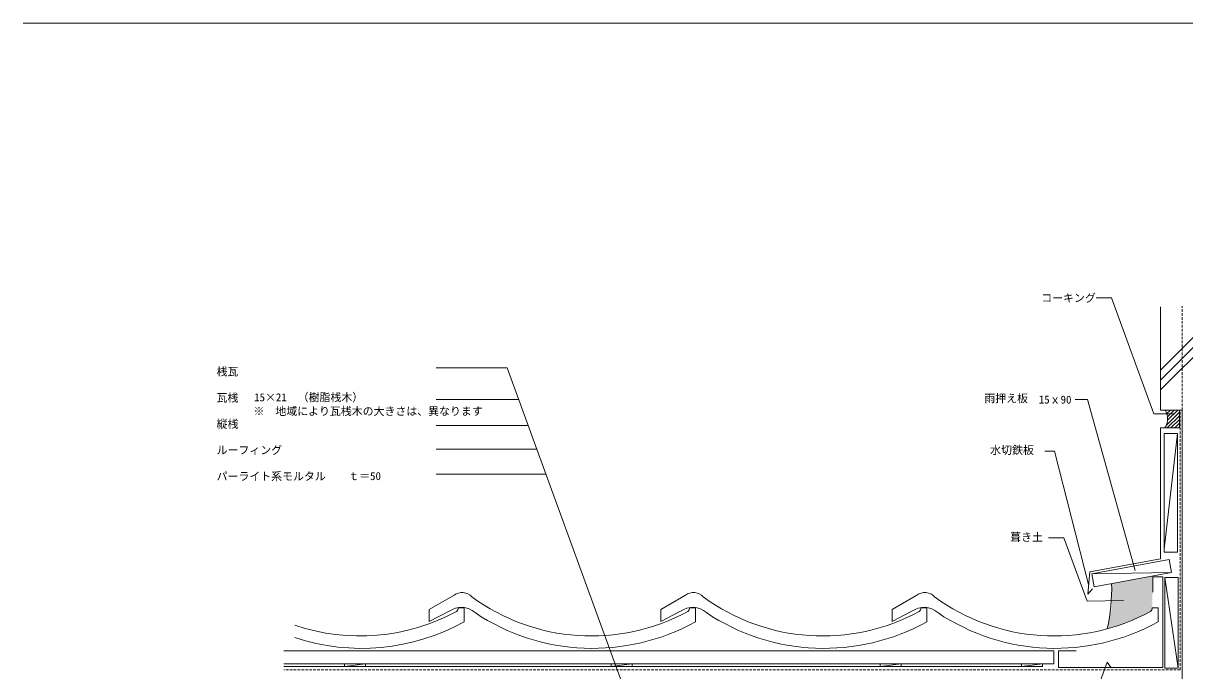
# Model space of a CAD drawing. Units: millimetres, scale not verified. Extents: x -203 to 197, y -138 to 132.
# Drawn here: x -203.2 to 62.8, y -16.8 to 131.6 of the extents above; entities that cross this region are included whole.
import ezdxf
from ezdxf.enums import TextEntityAlignment as Align

# ---------------------------------------------------------------- set-up
doc = ezdxf.new("R2010")
doc.units = ezdxf.units.MM
doc.header["$LTSCALE"] = 0.5
doc.linetypes.add('DASHED1', pattern=[1.8, 1.2, -0.6])
for name, color, linetype, lineweight in [('0-0', 5, 'Continuous', 18), ('1-0', 3, 'Continuous', 18), ('1-1', 7, 'Continuous', 18), ('1-2', 8, 'Continuous', 18), ('1-3', 7, 'Continuous', 18)]:
    doc.layers.add(name, color=color, linetype=linetype, lineweight=lineweight)
doc.styles.add('ＭＳ ゴシック', font='')
doc.styles.get('ＭＳ ゴシック').set_extended_font_data('MS Gothic')

msp = doc.modelspace()

# ---------------------------------------------------------------- linework, layer by layer
at = {"layer": '0-0'}
msp.add_line((-203.2432, 131.6351), (196.7568, 131.6351), dxfattribs=at)
at = {"layer": '1-0'}
for p, q in [((-104.5418, 0.552), (-110.2134, -2.6729)), ((-51.5418, 0.5521), (-57.2134, -2.6729)), ((1.4583, 0.552), (-4.2134, -2.6729)), ((-50.6028, -2.3301), (-49.2134, -2.3301)), ((-49.2134, -2.3301), (-49.2134, -5.5114)), ((-49.2134, -2.3301), (-49.2134, -5.5114)), ((2.3972, -2.3301), (3.7867, -2.3301)), ((3.7867, -2.3301), (3.7867, -5.5114)), ((3.7867, -2.3301), (3.7867, -5.5114)), ((3.7867, -2.3301), (3.7867, -5.5114)), ((55.3972, -2.3301), (56.7867, -2.3301)), ((56.7867, -2.3301), (56.7867, -5.5114)), ((56.7867, -2.3301), (56.7867, -5.5114)), ((-110.2134, -2.6729), (-110.2134, -5.4729)), ((-105.641, -3.1042), (-110.2134, -5.4729)), ((-57.2134, -2.6729), (-57.2134, -5.4729)), ((-52.641, -3.1042), (-57.2134, -5.4729)), ((-4.2134, -2.6729), (-4.2134, -5.4729)), ((0.3591, -3.1042), (-4.2134, -5.4729))]:
    msp.add_line(p, q, dxfattribs=at)
for points in [[(-103.6028, -2.3301), (-102.2133, -2.3301), (-102.2133, -5.5114)], [(2.3972, -2.3301), (3.7867, -2.3301), (3.7867, -5.5114)]]:
    msp.add_lwpolyline(points, dxfattribs=at)
for centre, radius, start, end in [((-102.7019, -1.8964), 3.0627, 42.69055, 126.92075), ((-73.0807, 37.492), 46.2741, 233.73811, 298.51938), ((-49.7019, -1.8964), 3.0627, 42.69055, 126.92075), ((-20.0807, 37.492), 46.2741, 233.73811, 298.51938), ((3.2982, -1.8964), 3.0627, 42.69055, 126.92075), ((32.9194, 37.492), 46.2741, 233.73811, 298.51938), ((-102.8886, -6.8228), 4.6263, 47.12305, 126.50717), ((-104.6427, -2.3595), 1.0402, 309.08185, 1.61447), ((-49.8886, -6.8228), 4.6263, 47.12305, 126.50717), ((-51.6427, -2.3595), 1.0402, 309.08185, 1.61447), ((3.1115, -6.8228), 4.6263, 47.12305, 126.50717), ((1.3573, -2.3595), 1.0402, 309.08185, 1.61447), ((1.3574, -2.3595), 1.0402, 309.08185, 1.61447), ((54.3574, -2.3595), 1.0402, 309.08185, 1.61447), ((-126.0807, 37.492), 46.2741, 251.19485, 298.51938), ((-72.7738, 36.9313), 48.5435, 236.25316, 299.03502), ((-19.7738, 36.9313), 48.5435, 236.25316, 299.03502), ((33.2263, 36.9313), 48.5435, 236.25316, 299.03502), ((-125.7738, 36.9313), 48.5435, 251.72351, 299.03502)]:
    msp.add_arc(centre, radius, start, end, dxfattribs=at)
at = {"layer": '1-1'}
for p, q in [((57.2703, 52.126), (73.7838, 68.6395)), ((57.2703, 42.9993), (57.2703, 66.6315)), ((57.2703, 49.8633), (73.7838, 66.3767)), ((57.2703, 47.6006), (73.7838, 64.114)), ((-92.3598, 52.6731), (-108.674, 52.6731)), ((57.2703, 42.9993), (62.2703, 42.9993)), ((58.4967, 42.7806), (58.7153, 42.9993)), ((58.7401, 42.1755), (59.5639, 42.9993)), ((58.889, 41.4758), (60.4124, 42.9993)), ((58.9003, 40.6386), (61.2609, 42.9993)), ((62.2703, 42.9993), (62.2703, -32.5541)), ((55.7425, 42.1501), (60.2818, 42.1501)), ((58.6278, 39.5177), (61.6415, 42.5313)), ((58.8413, 38.8826), (61.6415, 41.6828)), ((59.6899, 38.8826), (61.6415, 40.8342)), ((60.5384, 38.8826), (61.6415, 39.9857)), ((58.1572, 37.6486), (61.1572, 37.6486)), ((58.1572, 10.4361), (58.1572, 37.6486)), ((61.1572, 37.6486), (58.1572, 11.0976)), ((61.3869, 38.8826), (61.6415, 39.1372)), ((41.5779, 5.4728), (59.8238, 5.7649)), ((58.3092, 4.636), (61.3093, -16.1516)), ((-83.6866, -12.1735), (-143.5135, -12.1735)), ((-83.6866, -12.1735), (32.8331, -12.1735)), ((32.8331, -12.1735), (32.8331, -15.1735)), ((-143.5135, -15.1735), (32.8331, -15.1735)), ((-143.5135, -15.7736), (30.2762, -15.7736)), ((-129.6581, -15.7736), (-124.8581, -15.1736)), ((-68.5449, -15.7736), (-63.745, -15.1736)), ((-6.9049, -15.7736), (-2.1049, -15.1736)), ((25.4762, -15.7736), (30.2762, -15.1736)), ((61.3093, -16.1516), (58.3092, -16.1516))]:
    msp.add_line(p, q, dxfattribs=at)
at = {"layer": '1-1', "linetype": 'DASHED1'}
for q in [(62.2703, 66.7784), (62.2703, 66.49)]:
    msp.add_line((62.2703, 42.9993), q, dxfattribs=at)
at = {"layer": '1-1', "color": 3, "linetype": 'DASHED1'}
for q in [(61.8058, 42.9993), (-143.5135, -16.5014)]:
    msp.add_line((61.8058, -16.5014), q, dxfattribs=at)
at = {"layer": '1-1', "color": 3}
for p, q in [((57.2703, 38.8826), (57.2703, 8.8857)), ((55.5315, 4.7612), (55.5315, 1.2574)), ((55.5315, 4.7612), (57.8031, 4.7612)), ((57.8031, -16.0263), (57.8031, 4.7612)), ((33.8881, -16.0263), (57.8031, -16.0263))]:
    msp.add_line(p, q, dxfattribs=at)
for points in [[(57.2703, 38.8826), (61.6415, 38.8826), (61.6415, 42.8359)], [(33.8881, -16.0263), (33.8881, -12.1735), (37.997, -12.1735)]]:
    msp.add_lwpolyline(points, dxfattribs=at)
at = {"layer": '1-1'}
for points in [[(61.1572, 37.6486), (61.1572, 10.4361), (58.1572, 10.4361)], [(58.3092, -16.1516), (58.3092, 4.636), (61.3093, 4.636), (61.3093, -16.1516)]]:
    msp.add_lwpolyline(points, dxfattribs=at)
for points in [[(42.1184, 2.5219), (41.5779, 5.4728), (59.2833, 8.7158), (59.8238, 5.7649)], [(-129.6581, -15.7736), (-129.6581, -15.1736), (-124.8581, -15.1736), (-124.8581, -15.7736)], [(-68.5449, -15.7736), (-68.5449, -15.1736), (-63.745, -15.1736), (-63.745, -15.7736)], [(-6.9049, -15.7736), (-6.9049, -15.1736), (-2.1049, -15.1736), (-2.1049, -15.7736)], [(25.4762, -15.7736), (25.4762, -15.1736), (30.2762, -15.1736), (30.2762, -15.7736)]]:
    msp.add_lwpolyline(points, close=True, dxfattribs=at)
msp.add_arc((54.9539, 41.0041), 3.9633, 327.63698, 30.22652, dxfattribs=at)
at = {"layer": '1-1', "color": 5}
msp.add_arc((1.4758, 2.3238), 44.6289, 347.73909, 1.18953, dxfattribs=at)
at = {"layer": '1-2', "color": 1}
msp.add_arc((1.4758, 2.3238), 44.6289, 347.73909, 1.18953, dxfattribs=at)
at = {"layer": '1-2'}
for points in [[(46.2043, -2.0112), (55.5315, 4.9787), (46.0951, 3.2503)], [(46.2043, -2.0112), (55.3972, -2.3301), (55.5315, 4.9787)], [(46.2043, -2.0112), (45.0868, -7.1538), (46.8039, -6.6278)], [(46.2043, -2.0112), (46.8039, -6.6278), (48.5764, -6.037)], [(46.2043, -2.0112), (48.5764, -6.037), (50.6136, -5.2832)], [(46.2043, -2.0112), (50.6136, -5.2832), (52.2027, -4.5702)], [(46.2043, -2.0112), (52.2027, -4.5702), (53.9548, -3.7349)], [(46.2043, -2.0112), (53.9548, -3.7349), (54.4233, -3.47)], [(46.2043, -2.0112), (54.4233, -3.47), (54.5814, -3.4077)], [(46.2043, -2.0112), (54.5814, -3.4077), (54.95, -3.2097)], [(46.2043, -2.0112), (54.95, -3.2097), (55.0132, -3.167)], [(46.2043, -2.0112), (55.0132, -3.167), (55.115, -3.0777)], [(46.2043, -2.0112), (55.115, -3.0777), (55.302, -2.8192)], [(46.2043, -2.0112), (55.302, -2.8192), (55.401, -2.5111)], [(46.2043, -2.0112), (55.401, -2.5111), (55.3972, -2.3301)]]:
    msp.add_solid(points, dxfattribs=at)
at = {"layer": '1-3'}
for p, q in [((46.0811, 68.6945), (42.5609, 68.6945)), ((55.7425, 42.1501), (46.0811, 68.6945)), ((-65.8941, -20.0408), (-92.3598, 52.6731)), ((-108.674, 45.3918), (-89.7097, 45.3918)), ((40.5383, 45.4306), (37.7412, 45.4306)), ((51.462, 6.2056), (40.5383, 45.4306)), ((-108.674, 39.4563), (-87.5493, 39.4563)), ((-108.674, 34.0154), (-85.569, 34.0154)), ((32.9976, 33.6051), (30.8018, 33.6051)), ((40.7673, 3.0458), (32.9976, 33.6051)), ((-108.674, 28.3272), (-83.4987, 28.3272)), ((35.1769, 13.7166), (31.6462, 13.7166)), ((45.0329, -14.7914), (22.8373, -75.7731)), ((45.0329, -14.7914), (45.9742, -16.0819))]:
    msp.add_line(p, q, dxfattribs=at)
at = {"layer": '1-3', "color": 3}
msp.add_line((41.0901, 5.922), (57.2703, 8.8857), dxfattribs=at)
at = {"layer": '1-3'}
msp.add_lwpolyline([(35.1769, 13.7166), (40.4614, -0.8024), (48.7883, -0.6241)], dxfattribs=at)
at = {"layer": '1-3', "color": 3}
msp.add_lwpolyline([(41.0901, 5.922), (40.614, 0.8038), (41.6733, 1.9955)], dxfattribs=at)

# ---------------------------------------------------------------- texts
at = {"layer": '1-1', "style": 'ＭＳ ゴシック'}
for s, p in [('コーキング', (29.9593, 67.207)), ('15×21\u3000（樹脂桟木）', (-150.3492, 44.4511)), ('※\u3000地域により瓦桟木の大きさは、異なります', (-150.4893, 41.2563)), ('ルーフィング', (-158.9426, 32.3381)), ('パーライト系モルタル', (-158.9426, 26.3381)), ('ｔ＝50', (-128.7861, 26.3941)), ('葺き土', (22.8491, 12.3863))]:
    msp.add_text(s, height=1.833, dxfattribs=at).set_placement(p, align=Align.BOTTOM_LEFT)
at = {"layer": '1-3', "style": 'ＭＳ ゴシック'}
for s, p in [('桟瓦', (-158.9426, 50.338)), ('瓦桟', (-158.9426, 44.338)), ('雨押え板', (16.9314, 44.1981)), ('15ｘ90', (29.4046, 43.9239)), ('縦桟', (-158.9426, 38.338)), ('水切鉄板', (18.2761, 32.3492))]:
    msp.add_text(s, height=1.833, dxfattribs=at).set_placement(p, align=Align.BOTTOM_LEFT)

doc.saveas('drawing.dxf')
